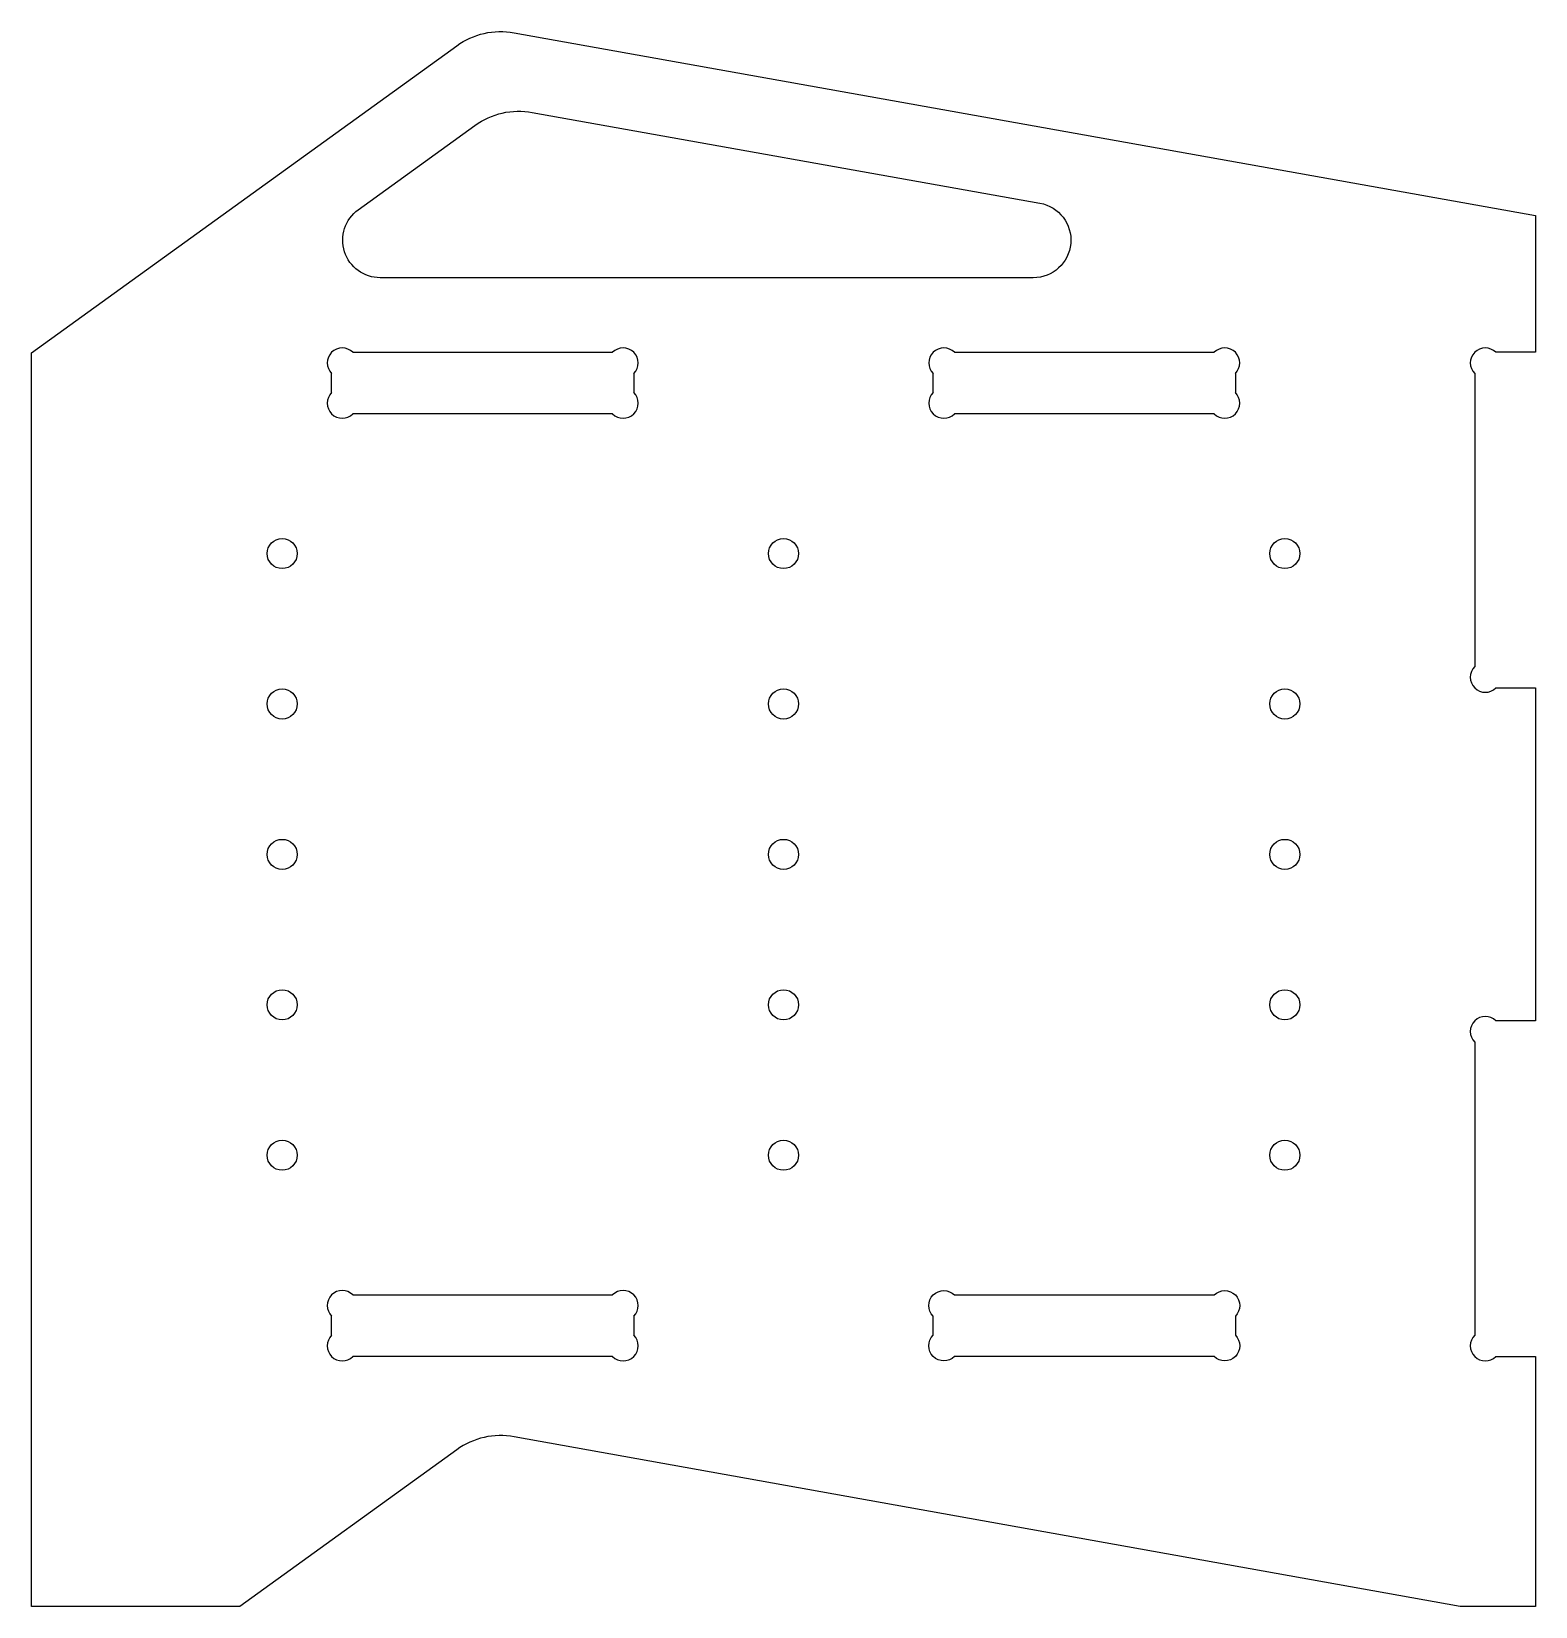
# Model space of a CAD drawing. Header units: millimetres. Extents: x -150 to 150, y -50 to 264.
import ezdxf

# ---------------------------------------------------------------- set-up
doc = ezdxf.new("R2010")
doc.units = ezdxf.units.MM
doc.layers.get('0').update_dxf_attribs({"linetype": 'CONTINUOUS'})

msp = doc.modelspace()

# ---------------------------------------------------------------- linework, layer by layer
for p, q in [((-85.89, 200), (-34.11, 200)), ((34.11, 200), (85.89, 200)), ((-90.13, 191.98), (-90.13, 195.76)), ((-29.87, 195.76), (-29.87, 191.98)), ((29.87, 191.98), (29.87, 195.76)), ((90.13, 195.76), (90.13, 191.98)), ((-34.11, 187.74), (-85.89, 187.74)), ((85.89, 187.74), (34.11, 187.74)), ((-85.89, 12), (-34.11, 12)), ((-90.13, 3.98), (-90.13, 7.76)), ((-29.87, 7.76), (-29.87, 3.98)), ((-34.11, -0.26), (-85.89, -0.26))]:
    msp.add_line(p, q)
for points in [[(-108.46, -50.13), (-150, -50.13), (-150, 199.87), (-65.16, 261.14, -0.203356), (-53.74, 263.75), (150, 227.31), (150, 200), (142.11, 200, 1), (137.87, 195.76), (137.87, 137.32, 1), (142.11, 133.07), (150, 133.07), (150, 66.67), (142.11, 66.67, 1), (137.87, 62.42), (137.87, 3.98, 1), (142.11, -0.26), (150, -0.26), (150, -50.13), (135, -50.13), (-53.73, -16.26, 0.203512), (-65.16, -18.86)], [(-61.54, 245.26, -0.203356), (-50.11, 247.86), (51.14, 229.75, -0.915199), (49.82, 214.87), (-80.42, 214.87, -0.727625), (-84.81, 228.45)], [(85.89, 12, -1), (90.13, 7.76), (90.13, 3.98, -1), (85.89, -0.26), (34.11, -0.26, -1), (29.87, 3.98), (29.87, 7.76, -1), (34.11, 12)]]:
    msp.add_lwpolyline(points, format="xyb", close=True)
for centre in [(-100, 159.87), (0, 159.87), (100, 159.87), (-100, 129.87), (0, 129.87), (100, 129.87), (-100, 99.87), (0, 99.87), (100, 99.87), (-100, 69.87), (0, 69.87), (100, 69.87), (-100, 39.87), (0, 39.87), (100, 39.87)]:
    msp.add_circle(centre, 3)
for centre, start, end in [((-88.01, 197.88), 45, 225), ((-31.99, 197.88), -45, 135), ((31.99, 197.88), 45, 225), ((88.01, 197.88), -45, 135), ((-88.01, 189.86), 135, 315), ((-31.99, 189.86), -135, 45), ((31.99, 189.86), 135, 315), ((88.01, 189.86), -135, 45), ((-88.01, 9.88), 45, 225), ((-31.99, 9.88), -45, 135), ((-88.01, 1.86), 135, 315), ((-31.99, 1.86), -135, 45)]:
    msp.add_arc(centre, 3, start, end)

doc.saveas('drawing.dxf')
